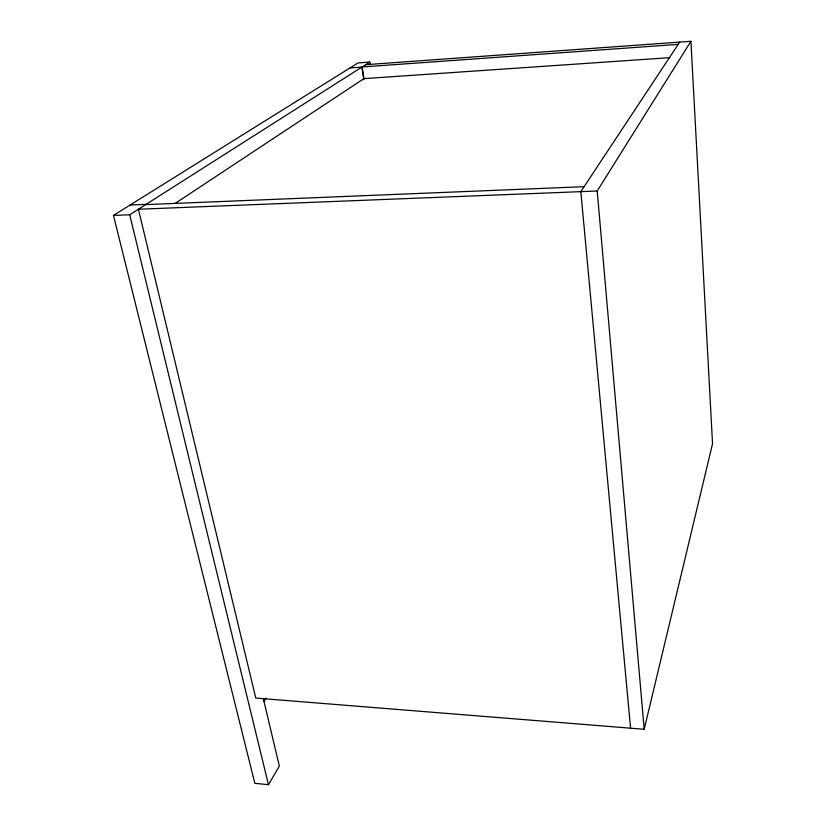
<?xml version="1.0" encoding="UTF-8"?>
<svg xmlns="http://www.w3.org/2000/svg" width="826" height="826" viewBox="0 0 826 826"><rect width="100%" height="100%" fill="white"/><g stroke="black" fill="none" stroke-linecap="round" stroke-linejoin="round"><path stroke-width="1.24" d="M690.918 41.3L597.208 190.992L138.407 209.246L255.792 698.063L644.197 729.275L712.539 443.707L690.918 41.3L365.66 64.686M370.172 64.624L369.769 62.074L358.03 62.931L113.461 215.4L254.831 783.316L268.471 784.7L279.343 766.115L263.287 698.404M263.99 701.388L266.075 698.135M679.684 42.105L580.833 191.642L630.579 728.181M175.184 203.392L363.936 78.635L669.917 57.644M113.461 215.4L129.713 214.77L369.769 62.074M678.177 44.387L362.087 66.968L363.905 78.408M349.987 67.938L361.891 67.092L363.905 79.812M130.136 205.003L146.099 204.352M145.696 204.611L584.106 186.686M129.713 214.77L268.471 784.7M597.208 190.992L644.197 729.275"/></g></svg>
